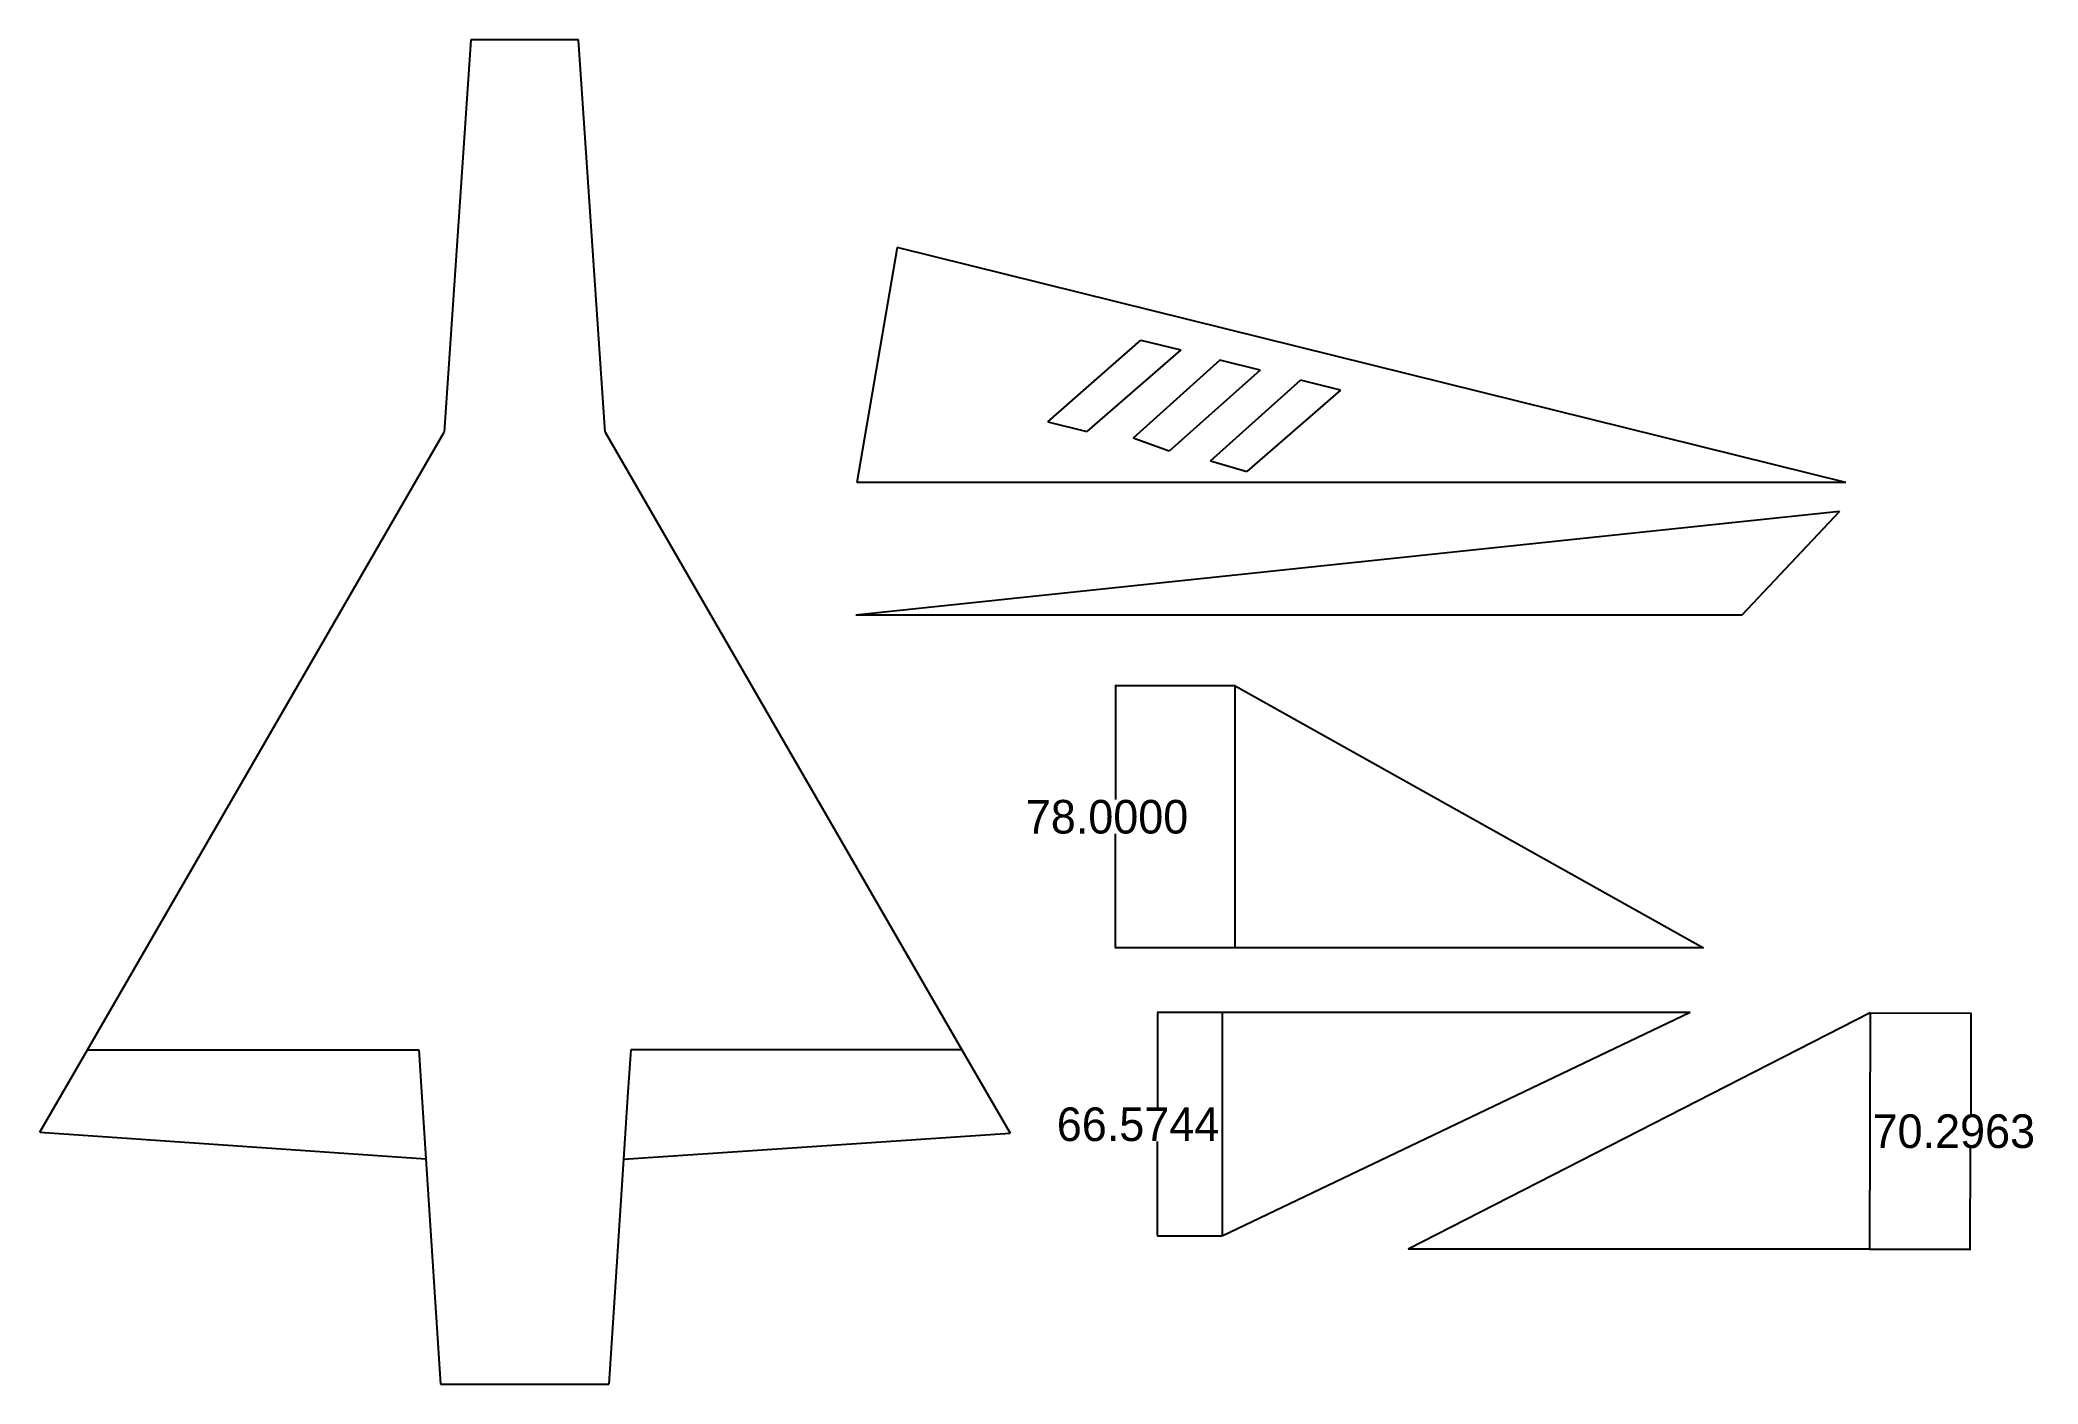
# Model space of a CAD drawing. Extents: x -734 to -139, y 23 to 423.
import ezdxf

# ---------------------------------------------------------------- set-up
doc = ezdxf.new("R2010")
doc.units = 0
doc.layers.get('0').update_dxf_attribs({"linetype": 'CONTINUOUS'})
doc.layers.get('DEFPOINTS').update_dxf_attribs({"linetype": 'CONTINUOUS'})
for name, color, linetype in [('BOTTOM', 7, 'CONTINUOUS'), ('LEFTREARLOWER-A', 7, 'CONTINUOUS'), ('LOWERFRONTLEFT-B', 7, 'CONTINUOUS'), ('TAILLEFT-A', 7, 'CONTINUOUS'), ('UPPERLEFTFRONT-A', 7, 'CONTINUOUS'), ('UPPERREARLEFT-B', 7, 'CONTINUOUS')]:
    doc.layers.add(name, color=color, linetype=linetype)
doc.dimstyles.get("Standard").update_dxf_attribs({"dimtxt": 0.18, "dimasz": 0.18, "dimexe": 0.18, "dimexo": 0.0625, "dimgap": 0.09, "dimtad": 0, "dimtih": 1, "dimtoh": 1, "dimzin": 0, "dimcen": 0.09, "dimazin": 3, "dimtfac": 1, "dimtofl": 0, "dimtmove": 0, "dimatfit": 3})

# ---------------------------------------------------------------- blocks, each defined once
blk = doc.blocks.new('*D0')
at = {"color": 0, "linetype": 'BYBLOCK'}
for p, q in [((-378.22, 230.77), (-414, 230.77)), ((-413.82, 230.59), (-413.82, 196.86)), ((-413.82, 152.95), (-413.82, 186.68)), ((-378.22, 152.77), (-414, 152.77))]:
    blk.add_line(p, q, dxfattribs=at)
at = {"color": 0}
for points in [[(-413.79, 230.59), (-413.85, 230.59), (-413.82, 230.77)], [(-413.85, 152.95), (-413.79, 152.95), (-413.82, 152.77)]]:
    blk.add_solid(points, dxfattribs=at)
at = {"layer": 'DEFPOINTS', "color": 0}
for p in [(-378.16, 230.77), (-413.82, 152.77), (-378.16, 152.77)]:
    blk.add_point(p, dxfattribs=at)
at = {"color": 0, "linetype": 'CONTINUOUS'}
blk.add_text('78.0000', height=10, dxfattribs=at).set_placement((-440.49, 186.77))
blk = doc.blocks.new('*D1')
at = {"color": 0, "linetype": 'BYBLOCK'}
for p, q in [((-382.16, 133.55), (-401.45, 133.55)), ((-401.27, 133.37), (-401.27, 105.35)), ((-401.27, 67.16), (-401.27, 95.17)), ((-382.16, 66.98), (-401.45, 66.98))]:
    blk.add_line(p, q, dxfattribs=at)
at = {"color": 0}
for points in [[(-401.24, 133.37), (-401.3, 133.37), (-401.27, 133.55)], [(-401.3, 67.16), (-401.24, 67.16), (-401.27, 66.98)]]:
    blk.add_solid(points, dxfattribs=at)
at = {"layer": 'DEFPOINTS', "color": 0}
for p in [(-382.09, 133.55), (-401.27, 66.98), (-382.09, 66.98)]:
    blk.add_point(p, dxfattribs=at)
at = {"color": 0, "linetype": 'CONTINUOUS'}
blk.add_text('66.5744', height=10, dxfattribs=at).set_placement((-431.27, 95.26))
blk = doc.blocks.new('*D2')
at = {"color": 0, "linetype": 'BYBLOCK'}
for p, q in [((-189.17, 133.42), (-159.08, 133.34)), ((-159.27, 133.16), (-159.35, 103.28)), ((-159.46, 63.23), (-159.37, 93.1)), ((-189.36, 63.13), (-159.28, 63.05))]:
    blk.add_line(p, q, dxfattribs=at)
at = {"color": 0}
for points in [[(-159.24, 133.16), (-159.3, 133.16), (-159.26, 133.34)], [(-159.49, 63.23), (-159.43, 63.23), (-159.46, 63.05)]]:
    blk.add_solid(points, dxfattribs=at)
at = {"layer": 'DEFPOINTS', "color": 0}
for p in [(-189.23, 133.42), (-189.42, 63.13), (-159.46, 63.05)]:
    blk.add_point(p, dxfattribs=at)
at = {"color": 0, "linetype": 'CONTINUOUS'}
blk.add_text('70.2963', height=10, dxfattribs=at).set_placement((-188.53, 93.19))

msp = doc.modelspace()

# ---------------------------------------------------------------- linework, layer by layer
at = {"layer": 'BOTTOM'}
for p, q in [((-605.601, 422.942), (-613.592, 306.197)), ((-573.601, 422.942), (-605.601, 422.942)), ((-565.611, 306.197), (-573.601, 422.942)), ((-719.683, 122.442), (-613.592, 306.197)), ((-565.611, 306.197), (-459.52, 122.442)), ((-733.828, 97.942), (-719.683, 122.442)), ((-719.683, 122.442), (-621.138, 122.442)), ((-621.138, 122.442), (-620.317, 109.942)), ((-558.065, 122.442), (-558.886, 109.942)), ((-459.52, 122.442), (-558.065, 122.442)), ((-459.52, 122.442), (-445.161, 97.571)), ((-620.317, 109.942), (-619.005, 89.98)), ((-558.886, 109.942), (-560.203, 89.902)), ((-733.828, 97.942), (-619.005, 89.98)), ((-560.203, 89.902), (-445.161, 97.571)), ((-619.005, 89.98), (-614.601, 22.942)), ((-560.203, 89.902), (-564.601, 22.942)), ((-614.601, 22.942), (-564.601, 22.942))]:
    msp.add_line(p, q, dxfattribs=at)
at = {"layer": 'LEFTREARLOWER-A'}
for p, q in [((-189.23, 133.424), (-326.717, 63.128)), ((-189.23, 133.424), (-189.422, 63.128)), ((-259.534, 63.128), (-326.717, 63.128)), ((-239.53, 63.128), (-259.534, 63.128)), ((-227.003, 63.128), (-239.53, 63.128)), ((-189.422, 63.128), (-227.003, 63.128))]:
    msp.add_line(p, q, dxfattribs=at)
at = {"layer": 'LOWERFRONTLEFT-B'}
for p, q in [((-198.369, 282.6), (-491.084, 251.75)), ((-198.369, 282.6), (-227.469, 251.75)), ((-344.487, 251.75), (-491.084, 251.75)), ((-227.469, 251.75), (-344.487, 251.75))]:
    msp.add_line(p, q, dxfattribs=at)
at = {"layer": 'TAILLEFT-A'}
for p, q in [((-378.159, 230.772), (-238.832, 152.772)), ((-378.159, 152.772), (-378.159, 230.772)), ((-238.832, 152.772), (-378.159, 152.772))]:
    msp.add_line(p, q, dxfattribs=at)
at = {"layer": 'UPPERLEFTFRONT-A'}
for p, q in [((-478.779, 361.223), (-490.816, 291.248)), ((-196.48, 291.248), (-478.779, 361.223)), ((-433.979, 309.306), (-406.221, 333.59)), ((-406.221, 333.59), (-394.382, 330.692, 0.003)), ((-394.439, 330.642, 0.002), (-422.331, 306.419)), ((-382.743, 327.643), (-408.538, 304.434)), ((-394.382, 330.692, 0.003), (-394.439, 330.642, 0.002)), ((-370.723, 324.707), (-382.743, 327.643)), ((-370.723, 324.707), (-397.847, 300.595)), ((-385.5, 297.702), (-358.79, 321.721)), ((-346.875, 318.739), (-358.79, 321.721)), ((-346.875, 318.739), (-374.773, 294.518)), ((-433.979, 309.306), (-422.331, 306.419)), ((-397.847, 300.595), (-408.538, 304.434)), ((-385.5, 297.702), (-374.773, 294.518)), ((-196.48, 291.248), (-490.816, 291.248))]:
    msp.add_line(p, q, dxfattribs=at)
at = {"layer": 'UPPERREARLEFT-B'}
for p, q in [((-242.767, 133.552), (-382.094, 133.552)), ((-242.767, 133.552), (-382.094, 66.977)), ((-382.094, 133.552), (-382.094, 66.977))]:
    msp.add_line(p, q, dxfattribs=at)

# ---------------------------------------------------------------- dimensions: what is measured, and where the dimension line sits
at = {"linetype": 'BYBLOCK'}
for p1, p2, distance, picture, middle in [((-378.159, 230.772), (-378.159, 152.772), -35.66, '*D0', (-413.819, 191.772)), ((-382.094, 133.5516), (-382.094, 66.9772), -19.1779, '*D1', (-401.2719, 100.2644)), ((-189.23, 133.424), (-189.422, 63.128), 29.966, '*D2', (-159.361, 98.194))]:
    dim = msp.add_aligned_dim(p1=p1, p2=p2, distance=distance, dimstyle='STANDARD', override={"dimtxt": 10, "dimtmove": 2}, dxfattribs=at)
    dim.commit()
    dim.dimension.update_dxf_attribs({"geometry": picture, "text_midpoint": middle})

doc.saveas('drawing.dxf')
